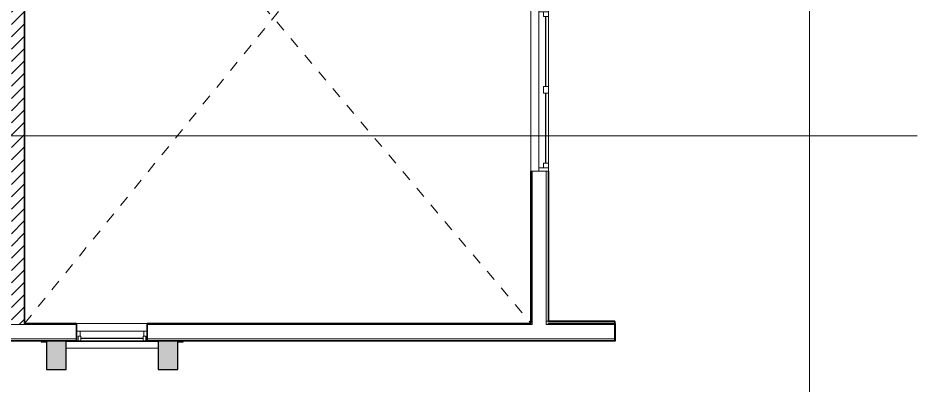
# Model space of a CAD drawing. Header units: metres. Extents: x -3 to 175, y -5 to 18.
# Drawn here: x 158.76 to 167.03, y 0.47 to 3.84 of the extents above; entities that cross this region are included whole.
import ezdxf

# ---------------------------------------------------------------- set-up
doc = ezdxf.new("R2010")
doc.units = ezdxf.units.M
doc.linetypes.add('Demolished', pattern=[0.0048, 0.0032, -0.0016])
for name, color, linetype, lineweight in [('A-DETL-DEMO', 7, 'Demolished', 9), ('A-GENM', 7, 'Continuous', 9), ('A-GLAZ', 7, 'Continuous', 9), ('A-WALL', 7, 'Continuous', 9), ('A-WALL-PATT', 7, 'Continuous', 35), ('G-ANNO-SYMB', 7, 'Continuous', 9), ('I-WALL', 7, 'Continuous', 9)]:
    doc.layers.add(name, color=color, linetype=linetype, lineweight=lineweight)

# ---------------------------------------------------------------- blocks, each defined once
blk = doc.blocks.new('M_Corniza Generica - Blanco-2490366-N-Hab-02')
at = {"layer": 'A-GENM', "true_color": 0xc0c0c0}
blk.add_hatch(color=9, dxfattribs=at).paths.add_polyline_path([(13.4116, 0.8736), (13.4116, 1.0336), (13.4066, 1.0336), (13.4066, 0.8736)])
at = {"layer": 'A-GENM', "lineweight": 25}
for p, q in [((13.4116, 1.0336), (13.4066, 1.0336)), ((13.4066, 1.0336), (13.4066, 0.8736)), ((13.4116, 0.8736), (13.4116, 1.0336)), ((13.4066, 0.8736), (13.4116, 0.8736))]:
    blk.add_line(p, q, dxfattribs=at)
blk = doc.blocks.new('M_Ventana Ponton - 650 x 1500 mm-2529117-N-Hab-02')
at = {"layer": 'A-GLAZ'}
for p, q in [((0.325, 0.08), (-0.325, 0.08)), ((-0.29325, 0.0089), (0.29325, 0.0089)), ((-0.325, -0.08), (0.325, -0.08)), ((0.2869, -0.08), (-0.2869, -0.08))]:
    blk.add_line(p, q, dxfattribs=at)
at = {"layer": 'A-GLAZ', "lineweight": 18}
for p, q in [((-0.29325, 0.0089), (-0.325, 0.0089)), ((-0.29325, -0.03555), (-0.29325, 0.0089)), ((0.325, 0.0089), (0.29325, 0.0089)), ((0.29325, -0.03555), (0.29325, 0.0089)), ((-0.2869, -0.08), (-0.325, -0.08)), ((-0.3123, -0.08), (-0.3123, -0.03555)), ((-0.3123, -0.03555), (-0.29325, -0.03555)), ((-0.2869, -0.03555), (-0.29325, -0.03555)), ((-0.2869, -0.08), (-0.2869, -0.03555)), ((0.2869, -0.03555), (0.29325, -0.03555)), ((0.2869, -0.08), (0.2869, -0.03555)), ((0.325, -0.08), (0.2869, -0.08)), ((0.3123, -0.03555), (0.29325, -0.03555)), ((0.3123, -0.08), (0.3123, -0.03555))]:
    blk.add_line(p, q, dxfattribs=at)
at = {"layer": 'A-GLAZ', "lineweight": 25}
blk.add_line((0.2869, -0.057775), (-0.2869, -0.057775), dxfattribs=at)
blk = doc.blocks.new('M_Window-Double-Hung-Double - 1500 x 1800-2536811-N-Hab-02')
at = {"layer": 'A-GLAZ'}
for p, q in [((-0.75, 0.08), (0.75, 0.08)), ((0.7182, 0.0089), (-0.7183, 0.0089)), ((0.75, -0.08), (-0.75, -0.08)), ((-0.6738, -0.08), (-0.0302, -0.08)), ((0.0302, -0.08), (0.6738, -0.08))]:
    blk.add_line(p, q, dxfattribs=at)
at = {"layer": 'A-GLAZ', "lineweight": 18}
for p, q in [((-0.75, -0.08), (-0.75, 0.08)), ((-0.75, 0.0089), (-0.7183, 0.0089)), ((-0.7183, -0.08), (-0.7183, 0.0089)), ((0.7182, 0.0089), (0.75, 0.0089)), ((0.7182, -0.08), (0.7182, 0.0089)), ((0.75, 0.08), (0.75, -0.08)), ((-0.75, -0.08), (-0.6738, -0.08)), ((-0.7183, -0.0356), (-0.6738, -0.0356)), ((-0.6738, -0.08), (-0.6738, -0.0356)), ((0.0302, -0.0356), (-0.0302, -0.0356)), ((-0.0302, -0.0356), (-0.0302, -0.08)), ((-0.0302, -0.08), (0.0302, -0.08)), ((0.0302, -0.08), (0.0302, -0.0356)), ((0.6738, -0.08), (0.6738, -0.0356)), ((0.7182, -0.0356), (0.6738, -0.0356)), ((0.6738, -0.08), (0.75, -0.08))]:
    blk.add_line(p, q, dxfattribs=at)
at = {"layer": 'A-GLAZ', "lineweight": 25}
for p, q in [((-0.6738, -0.0578), (-0.0302, -0.0578)), ((0.0302, -0.0578), (0.6738, -0.0578))]:
    blk.add_line(p, q, dxfattribs=at)
blk = doc.blocks.new('M_Marco Ventanas Fachada Ext - M_Marco Ventanas Fachada Ext-V232-N-Hab-02')
at = {"layer": 'A-GENM', "true_color": 0xc0c0c0}
h = blk.add_hatch(color=9, dxfattribs=at)
h.paths.add_polyline_path([(9.3862, 0.8656), (9.4362, 0.8656), (9.4362, 0.8736), (9.3862, 0.8736)])
h.paths.add_polyline_path([(8.1784, 0.8656), (8.1784, 0.8736), (8.1284, 0.8736), (8.1284, 0.8656)])
h = blk.add_hatch(color=9, dxfattribs=at)
h.paths.add_polyline_path([(9.3862, 0.6108), (9.3862, 0.8736), (9.2062, 0.8736), (9.2062, 0.6108)])
h.paths.add_polyline_path([(8.3584, 0.6108), (8.3584, 0.8736), (8.1784, 0.8736), (8.1784, 0.6108), (8.2752, 0.6108)])
at = {"layer": 'A-GENM', "lineweight": 25}
for p, q in [((8.1784, 0.8736), (8.1284, 0.8736)), ((8.1284, 0.8736), (8.1284, 0.8656)), ((8.1284, 0.8656), (8.1784, 0.8656)), ((8.1784, 0.8736), (8.1784, 0.6108)), ((8.3584, 0.8736), (8.1784, 0.8736)), ((8.1784, 0.8656), (8.1784, 0.8736)), ((8.3584, 0.6108), (8.3584, 0.8736)), ((9.3862, 0.8736), (9.2062, 0.8736)), ((9.2062, 0.8736), (9.2062, 0.6108)), ((9.3862, 0.6108), (9.3862, 0.8736)), ((9.4362, 0.8736), (9.3862, 0.8736)), ((9.3862, 0.8736), (9.3862, 0.8656)), ((9.3862, 0.8656), (9.4362, 0.8656)), ((9.4362, 0.8656), (9.4362, 0.8736)), ((8.1784, 0.6108), (8.3584, 0.6108)), ((9.2062, 0.6108), (9.3862, 0.6108))]:
    blk.add_line(p, q, dxfattribs=at)
at = {"layer": 'A-GENM'}
for p, q in [((9.2062, 0.8686), (8.3584, 0.8686)), ((9.2062, 0.8057), (8.3584, 0.8057))]:
    blk.add_line(p, q, dxfattribs=at)

msp = doc.modelspace()

# ---------------------------------------------------------------- hatches: boundary and pattern name
at = {"layer": 'A-WALL-PATT', "lineweight": 9}
h = msp.add_hatch(dxfattribs=at)
h.set_pattern_fill('FP_3', color=256, style=0, pattern_type=2)
h.set_pattern_definition([(45, (150.84138, 0), (-0.05656854, 0.05656854), [])])
h.paths.add_polyline_path([(158.6967, 1.0236), (158.8167, 1.0236), (158.8167, 8.9233), (158.6967, 8.9233), (158.6967, 1.0336)])
msp.add_hatch(color=256, dxfattribs=at).paths.add_polyline_path([(164.248, 1.0293), (164.248, 1.0543), (163.6169, 1.0543), (163.6169, 1.0336), (163.6369, 1.0336), (163.6369, 1.0293)])

# ---------------------------------------------------------------- linework, layer by layer
at = {"layer": 'A-DETL-DEMO', "color": 253, "true_color": 0xaaaaaa}
for p, q in [((158.8167, 6.5579), (163.4769, 1.0336)), ((158.8167, 1.0336), (162.424, 5.461))]:
    msp.add_line(p, q, dxfattribs=at)
at = {"layer": 'A-WALL', "lineweight": 35}
msp.add_line((158.8167, 1.0336), (158.8167, 6.5579), dxfattribs=at)
at = {"layer": 'A-WALL'}
for p, q in [((163.4869, 2.4328), (163.4869, 1.0236)), ((163.6169, 2.4328), (163.6169, 1.0336)), ((159.2966, 1.0236), (157.4901, 1.0236)), ((158.8167, 1.0336), (158.8167, 1.0236)), ((163.4869, 1.0236), (159.9466, 1.0236)), ((163.6169, 1.0543), (163.6369, 1.0543)), ((163.6169, 1.0293), (163.6169, 1.0236)), ((164.248, 1.0236), (163.6169, 1.0236)), ((163.6369, 1.0293), (163.6369, 1.0236)), ((159.2966, 0.8936), (157.4901, 0.8936)), ((164.248, 0.8936), (159.9466, 0.8936))]:
    msp.add_line(p, q, dxfattribs=at)
at = {"layer": 'G-ANNO-SYMB', "lineweight": 18}
for p, q in [((166.0389, -3.2716), (166.0389, 13.8072)), ((143.813, 2.7588), (167.0288, 2.7588))]:
    msp.add_line(p, q, dxfattribs=at)
at = {"layer": 'I-WALL', "lineweight": 35}
for p, q in [((163.4769, 2.4328), (163.4769, 1.0336)), ((163.6369, 1.0543), (163.6369, 2.4328)), ((159.2966, 1.0336), (158.8167, 1.0336)), ((159.2966, 0.8736), (159.2966, 1.0336)), ((163.4769, 1.0336), (159.9466, 1.0336)), ((159.9466, 1.0336), (159.9466, 0.8736)), ((164.248, 1.0543), (163.6369, 1.0543)), ((164.248, 1.0336), (163.6369, 1.0336)), ((163.6369, 1.0336), (163.6369, 1.0293)), ((163.6369, 1.0293), (164.248, 1.0293)), ((164.248, 0.8736), (164.248, 1.0543)), ((157.4901, 0.8736), (159.2966, 0.8736)), ((159.9466, 0.8736), (164.248, 0.8736))]:
    msp.add_line(p, q, dxfattribs=at)

# ---------------------------------------------------------------- block references
at = {"layer": 'A-GENM'}
for name in ['M_Corniza Generica - Blanco-2490366-N-Hab-02', 'M_Marco Ventanas Fachada Ext - M_Marco Ventanas Fachada Ext-V232-N-Hab-02']:
    msp.add_blockref(name, (150.8414, 0), dxfattribs=at)
at = {"layer": 'A-GLAZ', "rotation": 89.99999999999955}
msp.add_blockref('M_Window-Double-Hung-Double - 1500 x 1800-2536811-N-Hab-02', (163.5569, 3.1828), dxfattribs=at)
at = {"layer": 'A-GLAZ'}
msp.add_blockref('M_Ventana Ponton - 650 x 1500 mm-2529117-N-Hab-02', (159.6216, 0.9536), dxfattribs=at)

doc.saveas('drawing.dxf')
